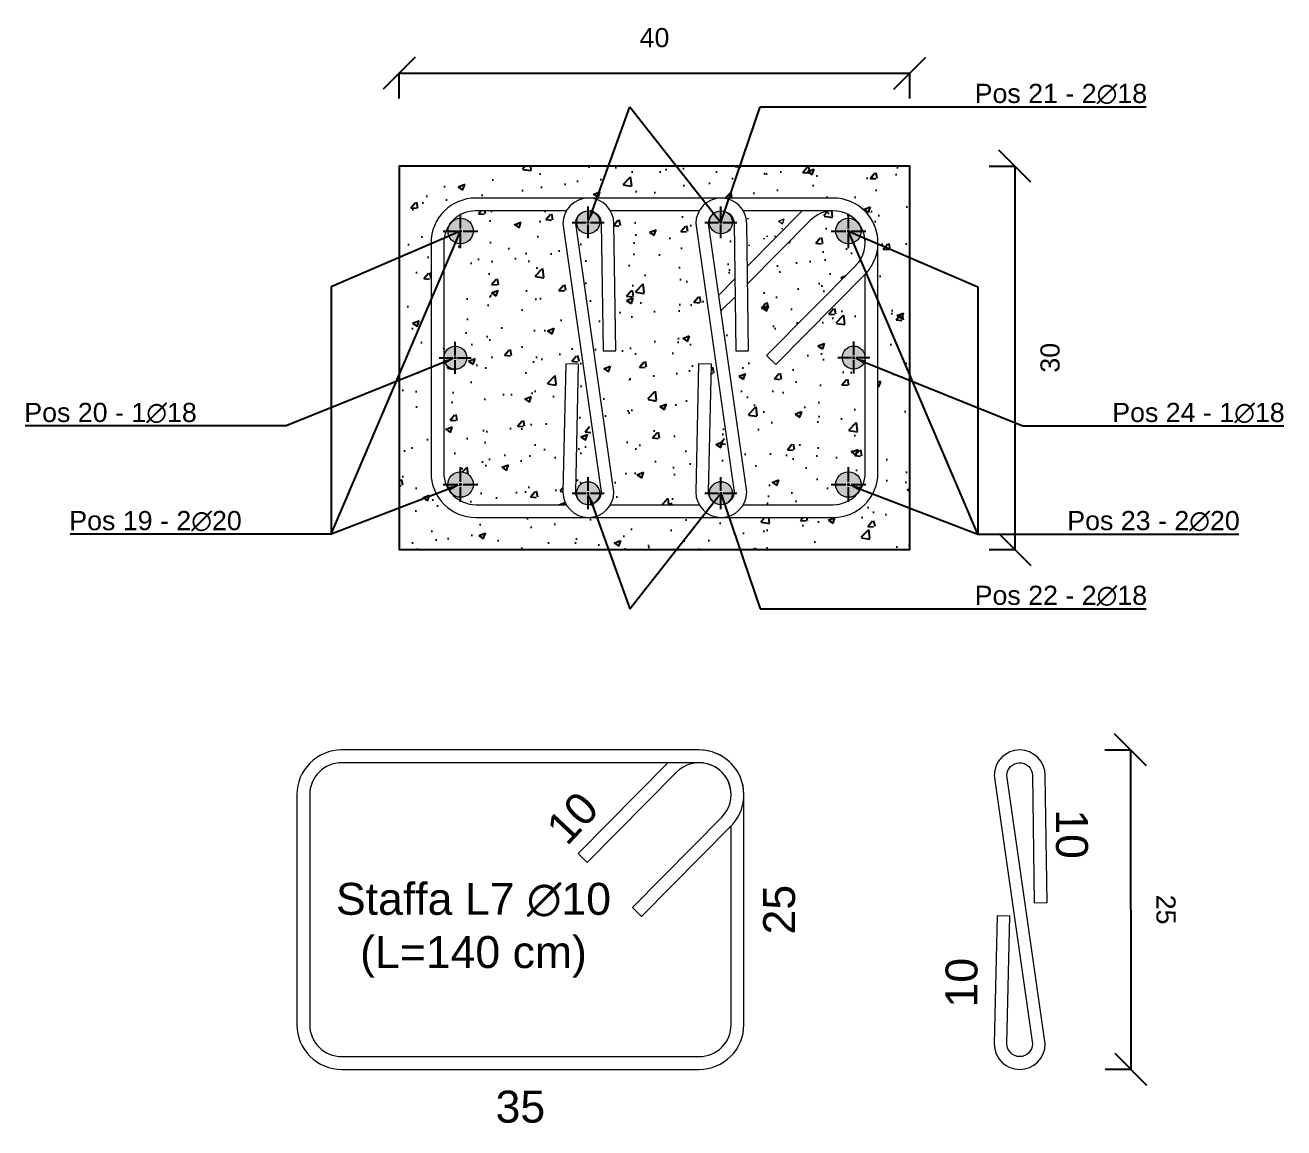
# Model space of a CAD drawing. Header units: millimetres. Extents: x -455371 to 117772, y -78417 to 116564.
# Drawn here: x -337044 to -336058, y 41277 to 42140 of the extents above; entities that cross this region are included whole.
import ezdxf
from ezdxf import colors
from ezdxf.entities.mleader import LeaderData, LeaderLine
from ezdxf.math import Vec2, Vec3

# ---------------------------------------------------------------- set-up
doc = ezdxf.new("R2010")
doc.units = ezdxf.units.MM
doc.linetypes.add('CENTER2', pattern=[28.575, 19.05, -3.175, 3.175, -3.175])
doc.layers.get('0').update_dxf_attribs({"color": 255})
for name, color, linetype, lineweight in [('armature', 5, 'Continuous', 18), ('Cls', 7, 'Continuous', 25), ('quote', 5, 'Continuous', 15), ('RETINO ARMATURE', 253, 'Continuous', 15), ('Scritte', 7, 'Continuous', 15), ('staffe', 10, 'Continuous', 15)]:
    doc.layers.add(name, color=color, linetype=linetype, lineweight=lineweight)
doc.layers.add('RETINI', color=253, linetype='Continuous')
doc.styles.get("Standard").update_dxf_attribs({"font": 'arial.ttf'})
doc.dimstyles.new('per distinte 1 a 10', dxfattribs={"dimtxt": 25, "dimasz": 150, "dimexe": 0.18, "dimexo": 250, "dimgap": 50, "dimtad": 2, "dimdec": 0, "dimlfac": 0.1, "dimzin": 0, "dimdsep": 46, "dimtxsty": 'Standard', "dimblk": 'NONE', "dimcen": 0, "dimse1": 1, "dimse2": 1, "dimsd1": 1, "dimsd2": 1, "dimadec": 0, "dimazin": 0, "dimtfac": 1, "dimtdec": 0, "dimtofl": 0, "dimtmove": 0, "dimatfit": 3, "dimldrblk": 'NONE', "dimfxl": 250, "dimfxlon": 1, "dimtolj": 1, "dimtzin": 0, "dimarcsym": 2})
doc.dimstyles.new('scala 1 a 10', dxfattribs={"dimtxt": 15, "dimasz": 25, "dimexe": 0.183, "dimexo": 0.1, "dimgap": 20, "dimtad": 2, "dimdec": 0, "dimlfac": 0.1, "dimzin": 0, "dimdsep": 46, "dimtxsty": 'Standard', "dimblk": 'OBLIQUE', "dimcen": -25, "dimadec": 0, "dimazin": 0, "dimtfac": 1, "dimtdec": 0, "dimtofl": 0, "dimtmove": 0, "dimatfit": 3, "dimfxl": 20, "dimfxlon": 1, "dimtolj": 1, "dimtzin": 0, "dimarcsym": 0})
pattern_1 = [(50, (4506.7, -23346.02), (52.833554, -4.622335), [5.5245, -60.7695]), (355, (4506.7, -23346.02), (-10.220592, 55.406485), [4.4196, -48.615769]), (100.451445, (4511.105, -23346.404), (42.612962, 50.784148), [4.6951026, -51.646171]), (46.1842, (4506.7, -23331.29), (78.612922, -12.192275), [8.28675, -91.15425]), (96.635558, (4513.25, -23332.3), (68.847199, 71.753576), [7.042657, -77.469326]), (351.18415, (4506.7, -23331.29), (68.847199, 71.753576), [6.62939, -72.923322]), (21, (4514.07, -23334.97), (43.9681735, -29.6569075), [5.5245, -60.7695]), (326, (4514.07, -23334.97), (17.922588, 53.41451), [4.4196, -48.6156]), (71.451445, (4517.73, -23337.44), (61.8907616, 23.757603), [4.6951026, -51.646082]), (37.5, (4506.702, -23346.019), (0.8956949, 24.5209613), [0, -48.02632, 0, -49.3522, 0, -48.79975]), (7.5, (4506.702, -23346.02), (19.3777021, 29.0523667), [0, -28.13812, 0, -46.92142, 0, -18.59915]), (327.5, (4490.276, -23346.019), (39.3212726, -1.6613358), [0, -18.415, 0, -57.4548, 0, -76.2381]), (317.5, (4482.91, -23346.02), (42.9574626, 7.3736824), [0, -23.9395, 0, -38.15588, 0, -54.1401])]

# ---------------------------------------------------------------- blocks, each defined once
blk = doc.blocks.new('*U1482')
at = {"layer": 'Cls', "color": 0, "linetype": 'CENTER2', "transparency": 16777216}
for p, q in [((0, 2), (0, 13.5)), ((-13.5, 0), (-2, 0)), ((2, 0), (13.5, 0)), ((0, -13.5), (0, -2))]:
    blk.add_line(p, q, dxfattribs=at)
at = {"layer": 'Cls', "color": 0, "linetype": 'Continuous', "transparency": 16777216}
for p, q in [((-1, 0), (1, 0)), ((0, -1), (0, 1))]:
    blk.add_line(p, q, dxfattribs=at)
blk = doc.blocks.new('*U1483')
at = {"layer": 'Cls', "color": 0, "linetype": 'CENTER2', "transparency": 16777216}
for p, q in [((0, 1.8), (0, 12.5)), ((-12.5, 0), (-1.8, 0)), ((1.8, 0), (12.5, 0)), ((0, -12.5), (0, -1.8))]:
    blk.add_line(p, q, dxfattribs=at)
at = {"layer": 'Cls', "color": 0, "linetype": 'Continuous', "transparency": 16777216}
for p, q in [((-0.9, 0), (0.9, 0)), ((0, -0.9), (0, 0.9))]:
    blk.add_line(p, q, dxfattribs=at)
blk = doc.blocks.new('*U1484')
at = {"layer": 'Cls', "color": 0, "linetype": 'CENTER2', "transparency": 16777216}
for p, q in [((0, 2), (0, 13.5)), ((-13.5, 0), (-2, 0)), ((2, 0), (13.5, 0)), ((0, -13.5), (0, -2))]:
    blk.add_line(p, q, dxfattribs=at)
at = {"layer": 'Cls', "color": 0, "linetype": 'Continuous', "transparency": 16777216}
for p, q in [((-1, 0), (1, 0)), ((0, -1), (0, 1))]:
    blk.add_line(p, q, dxfattribs=at)
blk = doc.blocks.new('*U1485')
at = {"layer": 'Cls', "color": 0, "linetype": 'CENTER2', "transparency": 16777216}
for p, q in [((0, 1.8), (0, 12.5)), ((-12.5, 0), (-1.8, 0)), ((1.8, 0), (12.5, 0)), ((0, -12.5), (0, -1.8))]:
    blk.add_line(p, q, dxfattribs=at)
at = {"layer": 'Cls', "color": 0, "linetype": 'Continuous', "transparency": 16777216}
for p, q in [((-0.9, 0), (0.9, 0)), ((0, -0.9), (0, 0.9))]:
    blk.add_line(p, q, dxfattribs=at)
blk = doc.blocks.new('*U1486')
at = {"layer": 'Cls', "color": 0, "linetype": 'CENTER2', "transparency": 16777216}
for p, q in [((0, 1.8), (0, 12.5)), ((-12.5, 0), (-1.8, 0)), ((1.8, 0), (12.5, 0)), ((0, -12.5), (0, -1.8))]:
    blk.add_line(p, q, dxfattribs=at)
at = {"layer": 'Cls', "color": 0, "linetype": 'Continuous', "transparency": 16777216}
for p, q in [((-0.9, 0), (0.9, 0)), ((0, -0.9), (0, 0.9))]:
    blk.add_line(p, q, dxfattribs=at)
blk = doc.blocks.new('*U1487')
at = {"layer": 'Cls', "color": 0, "linetype": 'CENTER2', "transparency": 16777216}
for p, q in [((0, 2), (0, 13.5)), ((-13.5, 0), (-2, 0)), ((2, 0), (13.5, 0)), ((0, -13.5), (0, -2))]:
    blk.add_line(p, q, dxfattribs=at)
at = {"layer": 'Cls', "color": 0, "linetype": 'Continuous', "transparency": 16777216}
for p, q in [((-1, 0), (1, 0)), ((0, -1), (0, 1))]:
    blk.add_line(p, q, dxfattribs=at)
blk = doc.blocks.new('*U1496')
at = {"layer": 'Cls', "color": 0, "linetype": 'CENTER2', "transparency": 16777216}
for p, q in [((0, 1.8), (0, 12.5)), ((-12.5, 0), (-1.8, 0)), ((1.8, 0), (12.5, 0)), ((0, -12.5), (0, -1.8))]:
    blk.add_line(p, q, dxfattribs=at)
at = {"layer": 'Cls', "color": 0, "linetype": 'Continuous', "transparency": 16777216}
for p, q in [((-0.9, 0), (0.9, 0)), ((0, -0.9), (0, 0.9))]:
    blk.add_line(p, q, dxfattribs=at)
blk = doc.blocks.new('*U1497')
at = {"layer": 'Cls', "color": 0, "linetype": 'CENTER2', "transparency": 16777216}
for p, q in [((0, 2), (0, 13.5)), ((-13.5, 0), (-2, 0)), ((2, 0), (13.5, 0)), ((0, -13.5), (0, -2))]:
    blk.add_line(p, q, dxfattribs=at)
at = {"layer": 'Cls', "color": 0, "linetype": 'Continuous', "transparency": 16777216}
for p, q in [((-1, 0), (1, 0)), ((0, -1), (0, 1))]:
    blk.add_line(p, q, dxfattribs=at)
blk = doc.blocks.new('*U1518')
at = {"layer": 'Cls', "color": 0, "linetype": 'CENTER2', "transparency": 16777216}
for p, q in [((0, 1.8), (0, 12.5)), ((-12.5, 0), (-1.8, 0)), ((1.8, 0), (12.5, 0)), ((0, -12.5), (0, -1.8))]:
    blk.add_line(p, q, dxfattribs=at)
at = {"layer": 'Cls', "color": 0, "linetype": 'Continuous', "transparency": 16777216}
for p, q in [((-0.9, 0), (0.9, 0)), ((0, -0.9), (0, 0.9))]:
    blk.add_line(p, q, dxfattribs=at)
blk = doc.blocks.new('*U1519')
at = {"layer": 'Cls', "color": 0, "linetype": 'CENTER2', "transparency": 16777216}
for p, q in [((0, 1.8), (0, 12.5)), ((-12.5, 0), (-1.8, 0)), ((1.8, 0), (12.5, 0)), ((0, -12.5), (0, -1.8))]:
    blk.add_line(p, q, dxfattribs=at)
at = {"layer": 'Cls', "color": 0, "linetype": 'Continuous', "transparency": 16777216}
for p, q in [((-0.9, 0), (0.9, 0)), ((0, -0.9), (0, 0.9))]:
    blk.add_line(p, q, dxfattribs=at)
blk = doc.blocks.new('*D1644')
at = {"layer": 'Defpoints', "color": 0, "transparency": 16777216}
for p in [(-336516.06, 41572.52), (-336516.06, 41322.52), (-336516.06, 41322.52)]:
    blk.add_point(p, dxfattribs=at)
at = {"layer": 'quote', "color": 0, "transparency": 16777216, "insert": (-336453.3, 41447.52), "char_height": 25, "attachment_point": 5, "rotation": 90}
blk.add_mtext('\\A1;25', dxfattribs=at)
blk = doc.blocks.new('_None')
blk = doc.blocks.new('*D1645')
at = {"layer": 'Defpoints', "color": 0, "transparency": 16777216}
for p in [(-336831.06, 41537.52), (-336481.06, 41537.52), (-336481.06, 41355.96)]:
    blk.add_point(p, dxfattribs=at)
at = {"layer": 'quote', "color": 0, "transparency": 16777216, "insert": (-336656.06, 41293.19), "char_height": 25, "attachment_point": 5}
blk.add_mtext('\\A1;35', dxfattribs=at)
blk = doc.blocks.new('_Oblique')
at = {"color": 0, "linetype": 'ByBlock', "lineweight": -2}
blk.add_line((-0.5, -0.5), (0.5, 0.5), dxfattribs=at)
blk = doc.blocks.new('*D1685')
at = {"layer": 'Defpoints', "color": 0, "transparency": 16777216}
for p in [(-336265.28, 41572.52), (-336265.06, 41322.53), (-336178.18, 41322.6)]:
    blk.add_point(p, dxfattribs=at)
at = {"layer": 'quote', "color": 0, "lineweight": -2, "transparency": 16777216}
for p, q in [((-336198.4, 41572.58), (-336178.22, 41572.6)), ((-336178.4, 41572.6), (-336178.18, 41322.6)), ((-336198.18, 41322.58), (-336178, 41322.6))]:
    blk.add_line(p, q, dxfattribs=at)
at = {"layer": 'quote', "color": 0, "lineweight": -2, "transparency": 16777216, "xscale": 25, "yscale": 25, "zscale": 25}
for p, rotation in [((-336178.4, 41572.6), 90.04996142072099), ((-336178.18, 41322.6), 270.049961420721)]:
    blk.add_blockref('_Oblique', p, dxfattribs=dict(at, rotation=rotation))
at = {"layer": 'quote', "color": 0, "transparency": 16777216, "insert": (-336150.63, 41447.62), "char_height": 15, "attachment_point": 5, "rotation": 270.04996}
blk.add_mtext('\\A1;25', dxfattribs=at)
blk = doc.blocks.new('*D2267')
at = {"layer": 'Defpoints', "color": 0, "transparency": 16777216}
for p in [(-336351.05, 42102.34), (-336751.05, 42029.52), (-336351.05, 42029.52)]:
    blk.add_point(p, dxfattribs=at)
at = {"layer": 'quote', "color": 0, "lineweight": -2, "transparency": 16777216}
for p, q in [((-336751.05, 42082.34), (-336751.05, 42102.53)), ((-336751.05, 42102.34), (-336351.05, 42102.34)), ((-336351.05, 42082.34), (-336351.05, 42102.53))]:
    blk.add_line(p, q, dxfattribs=at)
at = {"layer": 'quote', "color": 0, "lineweight": -2, "transparency": 16777216, "xscale": 25, "yscale": 25, "zscale": 25, "rotation": 180}
blk.add_blockref('_Oblique', (-336751.05, 42102.34), dxfattribs=at)
at = {"layer": 'quote', "color": 0, "lineweight": -2, "transparency": 16777216, "xscale": 25, "yscale": 25, "zscale": 25}
blk.add_blockref('_Oblique', (-336351.05, 42102.34), dxfattribs=at)
at = {"layer": 'quote', "color": 0, "transparency": 16777216, "insert": (-336551.05, 42130), "char_height": 15, "attachment_point": 5}
blk.add_mtext('\\A1;40', dxfattribs=at)
blk = doc.blocks.new('*D2268')
at = {"layer": 'Defpoints', "color": 0, "transparency": 16777216}
for p in [(-336351.05, 42029.52), (-336351.05, 41729.52), (-336268.93, 41729.52)]:
    blk.add_point(p, dxfattribs=at)
at = {"layer": 'quote', "color": 0, "lineweight": -2, "transparency": 16777216}
for p, q in [((-336288.93, 42029.52), (-336268.74, 42029.52)), ((-336268.93, 42029.52), (-336268.93, 41729.52)), ((-336288.93, 41729.52), (-336268.74, 41729.52))]:
    blk.add_line(p, q, dxfattribs=at)
at = {"layer": 'quote', "color": 0, "lineweight": -2, "transparency": 16777216, "xscale": 25, "yscale": 25, "zscale": 25}
for p, rotation in [((-336268.93, 42029.52), 90), ((-336268.93, 41729.52), 270)]:
    blk.add_blockref('_Oblique', p, dxfattribs=dict(at, rotation=rotation))
at = {"layer": 'quote', "color": 0, "transparency": 16777216, "insert": (-336241.26, 41879.52), "char_height": 15, "attachment_point": 5, "rotation": 90}
blk.add_mtext('\\A1;30', dxfattribs=at)

msp = doc.modelspace()

# ---------------------------------------------------------------- hatches: boundary and pattern name
at = {"layer": 'RETINI'}
h = msp.add_hatch(dxfattribs=at)
h.set_pattern_fill('AR-CONC', color=256, scale=0.29)
h.set_pattern_definition(pattern_1)
h.paths.add_polyline_path([(-336351.05, 42029.52), (-336451.05, 42029.52), (-336751.05, 42029.52), (-336751.05, 41729.52), (-336351.05, 41729.52)])
h.paths.add_polyline_path([(-336691.05, 42004.52), (-336603.21, 42004.52, -0.010887), (-336602.34, 42004.52), (-336499.21, 42004.52, -0.010887), (-336498.34, 42004.52), (-336411.05, 42004.52, -0.414214), (-336376.05, 41969.52), (-336376.05, 41789.52, -0.414214), (-336411.05, 41754.52), (-336691.05, 41754.52, -0.414214), (-336726.05, 41789.52), (-336726.05, 41969.52, -0.414214)], flags=16)
h.paths.add_polyline_path([(-336691.05, 41994.52), (-336411.05, 41994.52, -0.222674), (-336391.84, 41985.52, -0.188846), (-336389.18, 41978.73, -1), (-336409.18, 41978.73, -0.682303), (-336391.84, 41985.52, 0.437232), (-336428.5, 41987.43), (-336498.77, 41916.4), (-336505.88, 41923.43), (-336435.54, 41994.52), (-336499.05, 41994.52, -0.414214), (-336490.05, 41985.52, -1), (-336508.05, 41985.52, -0.414214), (-336499.05, 41994.52), (-336603.05, 41994.52, -0.414214), (-336594.05, 41985.52, -1), (-336612.05, 41985.52, -0.414214), (-336603.05, 41994.52), (-336691.05, 41994.52, 0.222674), (-336710.26, 41985.52, -0.682303), (-336692.92, 41978.73, -1), (-336712.92, 41978.73, -0.144169), (-336711.32, 41984.15, 0.157515), (-336716.05, 41969.52), (-336716.05, 41879.52, -1), (-336698.05, 41879.52, -1), (-336716.05, 41879.52), (-336716.05, 41789.52, 0.157515), (-336711.32, 41774.89, -0.144169), (-336712.92, 41780.31, -1), (-336692.92, 41780.31, -0.682303), (-336710.26, 41773.52, 0.222674), (-336691.05, 41764.52), (-336603.05, 41764.52, -0.414214), (-336612.05, 41773.52, -1), (-336594.05, 41773.52, -0.414214), (-336603.05, 41764.52), (-336499.05, 41764.52, -0.414214), (-336508.05, 41773.52, -1), (-336490.05, 41773.52, -0.414214), (-336499.05, 41764.52), (-336411.05, 41764.52, 0.222674), (-336391.84, 41773.52, -0.682303), (-336409.18, 41780.31, -1), (-336389.18, 41780.31, -0.144169), (-336390.77, 41774.89, 0.157515), (-336386.05, 41789.52), (-336386.05, 41879.82, -1.008432), (-336404.05, 41879.67, -0.991639), (-336386.05, 41879.82), (-336386.05, 41789.52, -0.157515), (-336390.77, 41774.89, -0.043493), (-336391.84, 41773.52, -0.222674), (-336411.05, 41764.52), (-336691.05, 41764.52, -0.222674), (-336710.26, 41773.52, -0.043493), (-336711.32, 41774.89, -0.157515), (-336716.05, 41789.52), (-336716.05, 41969.52, -0.157515), (-336711.32, 41984.15, -0.043493), (-336710.26, 41985.52, -0.222674)], flags=0)
h = msp.add_hatch(dxfattribs=at)
h.set_pattern_fill('AR-CONC', color=256, scale=0.29)
h.set_pattern_definition(pattern_1)
h.paths.add_polyline_path([(-336622.77, 41984.52, -0.131583), (-336620.1, 41994.52), (-336691.05, 41994.52, 0.222674), (-336710.26, 41985.52, -0.682303), (-336692.92, 41978.73, -1), (-336712.92, 41978.73, -0.144169), (-336711.32, 41984.15, 0.157515), (-336716.05, 41969.52), (-336716.05, 41879.52, -1), (-336698.05, 41879.52, -1), (-336716.05, 41879.52), (-336716.05, 41789.52, 0.157515), (-336711.32, 41774.89, -0.144169), (-336712.92, 41780.31, -1), (-336692.92, 41780.31, -0.682303), (-336710.26, 41773.52, 0.222674), (-336691.05, 41764.52), (-336620.09, 41764.52, -0.131722), (-336622.77, 41774.52), (-336620.49, 41874.69), (-336610.49, 41874.47), (-336612.77, 41774.49, 0.263025), (-336607.9, 41765.94, -0.255661), (-336612.05, 41773.52, -0.931454), (-336594.14, 41774.79)])
h.paths.add_polyline_path([(-336518.77, 41984.52, -0.131583), (-336516.1, 41994.52), (-336585.45, 41994.52, -0.124377), (-336582.78, 41985.09), (-336581.36, 41885.08), (-336591.36, 41884.94), (-336592.78, 41984.93, 0.411576), (-336603.08, 41994.52, -0.41535), (-336594.05, 41985.52, -0.931454), (-336611.96, 41984.25), (-336582.77, 41774.52, -0.131722), (-336585.45, 41764.52), (-336516.09, 41764.52, -0.131722), (-336518.77, 41774.52), (-336516.49, 41874.69), (-336506.49, 41874.47), (-336508.77, 41774.49, 0.263025), (-336503.9, 41765.94, -0.255661), (-336508.05, 41773.52, -0.931454), (-336490.14, 41774.79)])
h.paths.add_polyline_path([(-336386.05, 41879.82, -1.008432), (-336404.05, 41879.67, -0.991639), (-336386.05, 41879.82), (-336386.05, 41945.02), (-336456.12, 41874.2), (-336463.23, 41881.24), (-336393.28, 41951.94, 0.366439), (-336390.77, 41984.15, -0.144169), (-336389.18, 41978.73, -1), (-336409.18, 41978.73, -0.682303), (-336391.84, 41985.52, 0.448237), (-336429.14, 41986.77), (-336478.1, 41937.29), (-336477.36, 41885.08), (-336487.36, 41884.94), (-336487.96, 41927.32), (-336499.01, 41916.16), (-336478.77, 41774.52, -0.131722), (-336481.45, 41764.52), (-336411.05, 41764.52, 0.222674), (-336391.84, 41773.52, -0.682303), (-336409.18, 41780.31, -1), (-336389.18, 41780.31, -0.144169), (-336390.77, 41774.89, 0.157515), (-336386.05, 41789.52)])
h.paths.add_polyline_path([(-336488.78, 41984.93, 0.393453), (-336498.46, 41994.52), (-336499.05, 41994.52, -0.414214), (-336490.05, 41985.52, -1), (-336508.05, 41985.52, -0.263375), (-336503.68, 41993.24, 0.270702), (-336508.77, 41984.52), (-336500.78, 41928.58), (-336488.16, 41941.34)])
at = {"layer": 'RETINO ARMATURE'}
h = msp.add_hatch(color=256, dxfattribs=at)
h.dxf.hatch_style = 1
h.paths.add_polyline_path([(-336692.92, 41978.73, 0.682303), (-336710.26, 41985.52, 0.01737), (-336711.32, 41984.15, 0.144169), (-336712.92, 41978.73, 1)])
h = msp.add_hatch(color=256, dxfattribs=at)
h.dxf.hatch_style = 1
h.paths.add_polyline_path([(-336594.05, 41985.52, 0.41535), (-336603.08, 41994.52, 0.121079), (-336607.68, 41993.24, 0.263375), (-336612.05, 41985.52, 1)])
h = msp.add_hatch(color=256, dxfattribs=at)
h.dxf.hatch_style = 1
h.paths.add_polyline_path([(-336499.08, 41994.52, 0.121079), (-336503.68, 41993.24, 0.263375), (-336508.05, 41985.52, 1), (-336490.05, 41985.52, 0.41535)])
h = msp.add_hatch(dxfattribs=at)
h.set_pattern_fill('AR-CONC', color=256, scale=0.25)
h.set_pattern_definition([(50, (4506.7, -23346.02), (45.5461672, -3.9847714), [4.7625, -52.3875]), (355, (4506.7, -23346.02), (-8.8108554, 47.764211), [3.81, -41.910146]), (100.451445, (4510.497, -23346.35), (36.735312, 43.779438), [4.047502, -44.522561]), (46.1842, (4506.7, -23333.32), (67.76976, -10.510582), [7.14375, -78.58125]), (96.635558, (4512.35, -23334.195), (59.351034, 61.856531), [6.071256, -66.783902]), (351.184151, (4506.7, -23333.32), (59.351034, 61.856531), [5.714992, -62.864933]), (21, (4513.05, -23336.494), (37.903598, -25.5662995), [4.7625, -52.3875]), (326, (4513.05, -23336.494), (15.450507, 46.0469915), [3.81, -41.91]), (71.451445, (4516.21, -23338.624), (53.354105, 20.480692), [4.047502, -44.5224844]), (37.5, (4506.702, -23346.019), (0.7721508, 21.1387597), [0, -41.402, 0, -42.545, 0, -42.06875]), (7.5, (4506.702, -23346.019), (16.7049156, 25.0451437), [0, -24.257, 0, -40.4495, 0, -16.03375]), (327.5, (4492.541, -23346.019), (33.8976488, -1.432186), [0, -15.875, 0, -49.53, 0, -65.7225]), (317.5, (4486.19, -23346.02), (37.0322953, 6.3566228), [0, -20.6375, 0, -32.893, 0, -46.6725])])
h.paths.add_polyline_path([(-336435.54, 41994.52), (-336481.45, 41994.52, -0.124377), (-336478.78, 41985.09), (-336478.3, 41951.3)])
h = msp.add_hatch(color=256, dxfattribs=at)
h.dxf.hatch_style = 1
h.paths.add_polyline_path([(-336390.77, 41984.15, 0.01737), (-336391.84, 41985.52, 0.682303), (-336409.18, 41978.73, 1), (-336389.18, 41978.73, 0.144169)])
h = msp.add_hatch(color=256, dxfattribs=at)
h.dxf.hatch_style = 1
h.paths.add_polyline_path([(-336716.05, 41879.52, 1), (-336698.05, 41879.52, 1)])
h = msp.add_hatch(color=256, dxfattribs=at)
h.dxf.hatch_style = 1
h.paths.add_polyline_path([(-336386.05, 41879.52), (-336386.05, 41879.82, 0.991639), (-336404.05, 41879.67, 0.991639)])
h = msp.add_hatch(color=256, dxfattribs=at)
h.dxf.hatch_style = 1
h.paths.add_polyline_path([(-336712.92, 41780.31, 0.144169), (-336711.32, 41774.89, 0.01737), (-336710.26, 41773.52, 0.682303), (-336692.92, 41780.31, 1)])
h = msp.add_hatch(color=256, dxfattribs=at)
h.dxf.hatch_style = 1
h.paths.add_polyline_path([(-336409.18, 41780.31, 0.682303), (-336391.84, 41773.52, 0.01737), (-336390.77, 41774.89, 0.144169), (-336389.18, 41780.31, 1)])
h = msp.add_hatch(color=256, dxfattribs=at)
h.dxf.hatch_style = 1
h.paths.add_polyline_path([(-336612.05, 41773.52, 0.255661), (-336607.9, 41765.94, 0.135902), (-336602.76, 41764.52, 0.40471), (-336594.05, 41773.52, 1)])
h = msp.add_hatch(color=256, dxfattribs=at)
h.dxf.hatch_style = 1
h.paths.add_polyline_path([(-336508.05, 41773.52, 0.255661), (-336503.9, 41765.94, 0.135902), (-336498.76, 41764.52, 0.40471), (-336490.05, 41773.52, 1)])

# ---------------------------------------------------------------- linework, layer by layer
at = {"layer": 'armature'}
for centre, radius in [((-336702.92, 41978.73), 10), ((-336603.05, 41985.52), 9), ((-336499.05, 41985.52), 9), ((-336399.18, 41978.73), 10), ((-336707.05, 41879.52), 9), ((-336395.05, 41879.67), 9), ((-336702.92, 41780.31), 10), ((-336399.18, 41780.31), 10), ((-336603.05, 41773.52), 9), ((-336499.05, 41773.52), 9)]:
    msp.add_circle(centre, radius, dxfattribs=at)
at = {"layer": 'Cls'}
msp.add_lwpolyline([(-336751.05, 42029.52), (-336751.05, 41729.52), (-336351.05, 41729.52), (-336351.05, 42029.52), (-336751.05, 42029.52), (-336751.05, 41879.52)], dxfattribs=at)
at = {"layer": 'staffe'}
for points in [[(-336411.05, 42004.52), (-336691.05, 42004.52, 0.414214), (-336726.05, 41969.52), (-336726.05, 41789.52, 0.414214), (-336691.05, 41754.52), (-336411.05, 41754.52, 0.414214), (-336376.05, 41789.52), (-336376.05, 41969.52, 0.414214)], [(-336612.77, 41774.49), (-336610.49, 41874.47), (-336620.49, 41874.69), (-336622.77, 41774.52, 0.666247), (-336622.77, 41774.52, 1), (-336582.77, 41774.52), (-336612.77, 41984.52, -0.980013), (-336592.78, 41984.93), (-336591.36, 41884.94), (-336581.36, 41885.08), (-336582.77, 41984.52, 0.666247), (-336582.77, 41984.52, 1), (-336622.77, 41984.52), (-336592.77, 41774.52, -0.998301)], [(-336508.77, 41774.49), (-336506.49, 41874.47), (-336516.49, 41874.69), (-336518.77, 41774.52, 0.666247), (-336518.77, 41774.52, 1), (-336478.77, 41774.52), (-336508.77, 41984.52, -0.980013), (-336488.78, 41984.93), (-336487.36, 41884.94), (-336477.36, 41885.08), (-336478.77, 41984.52, 0.666247), (-336478.77, 41984.52, 1), (-336518.77, 41984.52), (-336488.77, 41774.52, -0.998301)], [(-336516.06, 41572.52), (-336796.06, 41572.52, 0.414214), (-336831.06, 41537.52), (-336831.06, 41357.52, 0.414214), (-336796.06, 41322.52), (-336516.06, 41322.52, 0.414214), (-336481.06, 41357.52), (-336481.06, 41537.52, 0.414214)], [(-336275.08, 41342.49), (-336272.8, 41442.47), (-336282.8, 41442.7), (-336285.08, 41342.53, 0.666247), (-336285.08, 41342.53, 1), (-336245.08, 41342.53), (-336275.08, 41552.53, -0.980013), (-336255.09, 41552.93), (-336253.67, 41452.94), (-336243.67, 41453.08), (-336245.08, 41552.53, 0.666247), (-336245.08, 41552.53, 1), (-336285.08, 41552.53), (-336255.08, 41342.53, -0.998301)]]:
    msp.add_lwpolyline(points, format="xyb", close=True, dxfattribs=at)
for points in [[(-336392.9, 41952.32), (-336463.23, 41881.24), (-336456.12, 41874.2), (-336386.17, 41944.9, 0.666247), (-336411.05, 42004.52, 0.666247)], [(-336620.1, 41994.52), (-336691.05, 41994.52, 0.414214), (-336716.05, 41969.52), (-336716.05, 41789.52, 0.414214), (-336691.05, 41764.52), (-336620.09, 41764.52)], [(-336386.05, 41969.52, 0.414214), (-336411.05, 41994.52), (-336481.45, 41994.52)], [(-336478.3, 41951.3), (-336435.54, 41994.52, 0.003888), (-336435.93, 41994.14)], [(-336481.45, 41764.52), (-336411.05, 41764.52, 0.414214), (-336386.05, 41789.52), (-336386.05, 41945.02)], [(-336497.91, 41520.33), (-336568.24, 41449.24), (-336561.13, 41442.21), (-336491.18, 41512.91, 0.666247), (-336516.06, 41572.52, 0.666247)], [(-336491.06, 41537.52, 0.414214), (-336516.06, 41562.52), (-336796.06, 41562.52, 0.414214), (-336821.06, 41537.52), (-336821.06, 41357.52, 0.414214), (-336796.06, 41332.52), (-336516.06, 41332.52, 0.414214), (-336491.06, 41357.52), (-336491.06, 41513.03)], [(-336533.83, 41555.1), (-336603.78, 41484.4), (-336610.89, 41491.44), (-336540.56, 41562.52, 0.003888), (-336540.94, 41562.14)]]:
    msp.add_lwpolyline(points, format="xyb", dxfattribs=at)
for points in [[(-336602.46, 41994.52), (-336603.08, 41994.52)], [(-336516.1, 41994.52), (-336585.45, 41994.52)], [(-336498.46, 41994.52), (-336499.08, 41994.52)], [(-336428.82, 41987.1), (-336478.1, 41937.29)], [(-336500.78, 41928.58), (-336488.16, 41941.34)], [(-336487.96, 41927.32), (-336498.77, 41916.4), (-336499.09, 41916.71)], [(-336585.45, 41764.52), (-336516.09, 41764.52)]]:
    msp.add_lwpolyline(points, dxfattribs=at)
for centre in [(-336411.05, 41969.52), (-336516.06, 41537.52)]:
    msp.add_arc(centre, 25, 315.30636, 135.30636, dxfattribs=at)

# ---------------------------------------------------------------- block references
at = {"layer": 'Cls', "linetype": 'CENTER2'}
for name, p in [('*U1519', (-336603.05, 41985.52)), ('*U1518', (-336499.05, 41985.52)), ('*U1482', (-336702.92, 41978.73)), ('*U1497', (-336399.18, 41978.73)), ('*U1483', (-336707.05, 41879.52)), ('*U1496', (-336395.05, 41879.67)), ('*U1484', (-336702.92, 41780.31)), ('*U1487', (-336399.18, 41780.31)), ('*U1485', (-336603.05, 41773.52)), ('*U1486', (-336499.05, 41773.52))]:
    msp.add_blockref(name, p, dxfattribs=at)

# ---------------------------------------------------------------- texts
at = {"layer": 'Scritte', "char_height": 25}
for insert, attachment_point, rotation in [((-336637.85, 41513.88), 1, 46.7232), ((-336211.74, 41526.16), 1, 270.22336), ((-336323.13, 41409.85), 3, 89.77664)]:
    msp.add_mtext_dynamic_manual_height_columns('10', width=76.834, gutter_width=12.5, heights=[0], dxfattribs=dict(at, insert=insert, attachment_point=attachment_point, rotation=rotation))
at = {"layer": 'Scritte', "insert": (-336806.5, 41468.52), "char_height": 25, "attachment_point": 1}
msp.add_mtext_dynamic_manual_height_columns('\\pxqc;Staffa L7 ∅10 (L=140 cm)', width=227.4432, gutter_width=12.5, heights=[0], dxfattribs=at)

# ---------------------------------------------------------------- dimensions: what is measured, and where the dimension line sits
at = {"layer": 'quote'}
dim = msp.add_linear_dim(base=(-336351.05, 42102.34), p1=(-336751.05, 42029.52), p2=(-336351.05, 42029.52), dimstyle='scala 1 a 10', dxfattribs=at)
dim.commit()
dim.dimension.update_dxf_attribs({"geometry": '*D2267', "text_midpoint": (-336551.05, 42130)})
dim = msp.add_linear_dim(base=(-336268.93, 41729.52), p1=(-336351.05, 42029.52), p2=(-336351.05, 41729.52), angle=90, dimstyle='scala 1 a 10', dxfattribs=at)
dim.commit()
dim.dimension.update_dxf_attribs({"geometry": '*D2268', "text_midpoint": (-336241.26, 41879.52)})
dim = msp.add_aligned_dim(p1=(-336265.28, 41572.52), p2=(-336265.06, 41322.53), distance=86.88, dimstyle='scala 1 a 10', dxfattribs=at)
dim.commit()
dim.dimension.update_dxf_attribs({"geometry": '*D1685', "text_midpoint": (-336150.63, 41447.62)})
for base, p1, p2, angle, picture, middle, dimtype in [((-336516.06, 41322.52), (-336516.06, 41572.52), (-336516.06, 41322.52), 90, '*D1644', (-336516.06, 41447.52), 160), ((-336481.06, 41355.96), (-336831.06, 41537.52), (-336481.06, 41537.52), 360, '*D1645', (-336656.06, 41355.96), 161)]:
    dim = msp.add_linear_dim(base=base, p1=p1, p2=p2, angle=angle, dimstyle='per distinte 1 a 10', dxfattribs=at)
    dim.commit()
    dim.dimension.update_dxf_attribs({"geometry": picture, "text_midpoint": middle, "dimtype": dimtype})

# ---------------------------------------------------------------- leaders
ml = msp.add_multileader_mtext('Standard', dxfattribs=at)
ml.set_content('Pos 21 - 2∅18', color=256)
ml.set_leader_properties()
ml.build(insert=Vec2(0, 0))
ml.multileader.update_dxf_attribs({"text_left_attachment_type": 6, "text_right_attachment_type": 6, "dogleg_length": 20, "arrow_head_size": 10})
ctx = ml.context
ctx.base_point, ctx.char_height, ctx.arrow_head_size, ctx.landing_gap_size, ctx.plane_origin = Vec3(-336350.36, 42075.95), 15, 10, 50, Vec3(-336702.92, 41978.73)
ctx.left_attachment, ctx.right_attachment = 6, 6
notes = []
notes.append((ctx, [(0, (1, 1, 0), (-336370.36, 42075.95), (1, 0), 20, [(2, [(-336603.05, 41985.52), (-336570.29, 42075.95), (-336499.05, 41985.52), (-336468.41, 42075.95)], 0, [])])]))
ctx.mtext.insert, ctx.mtext.flow_direction = Vec3(-336300.36, 42093.95), 5
ml = msp.add_multileader_mtext('Standard', dxfattribs=at)
ml.set_content('Pos 19 - 2∅20', color=256)
ml.set_leader_properties()
ml.build(insert=Vec2(0, 0))
ml.multileader.update_dxf_attribs({"text_left_attachment_type": 6, "text_right_attachment_type": 6, "dogleg_length": 20, "arrow_head_size": 10})
ctx = ml.context
ctx.base_point, ctx.char_height, ctx.arrow_head_size, ctx.landing_gap_size, ctx.plane_origin = Vec3(-337056.75, 41741.57), 15, 10, 50, Vec3(-336702.92, 41780.31)
ctx.left_attachment, ctx.right_attachment, ctx.text_align_type = 6, 6, 2
notes.append((ctx, [(0, (1, 1, 0), (-336804.25, 41741.57), (-1, 0), 20, [(1, [(-336702.92, 41780.31), (-336804.25, 41741.57), (-336702.92, 41978.73), (-336804.25, 41935.13)], 0, [])])]))
ctx.mtext.insert, ctx.mtext.alignment, ctx.mtext.flow_direction = Vec3(-336874.25, 41759.57), 3, 5
ml = msp.add_multileader_mtext('Standard', dxfattribs=at)
ml.set_content('Pos 23 - 2∅20', color=256)
ml.set_leader_properties()
ml.build(insert=Vec2(0, 0))
ml.multileader.update_dxf_attribs({"text_left_attachment_type": 6, "text_right_attachment_type": 6, "dogleg_length": 20, "arrow_head_size": 10})
ctx = ml.context
ctx.base_point, ctx.char_height, ctx.arrow_head_size, ctx.landing_gap_size, ctx.plane_origin = Vec3(-336277.85, 41741.57), 15, 10, 50, Vec3(-336399.18, 41780.31)
ctx.left_attachment, ctx.right_attachment = 6, 6
notes.append((ctx, [(0, (1, 1, 0), (-336297.85, 41741.57), (1, 0), 20, [(1, [(-336399.18, 41780.31), (-336297.85, 41741.57), (-336399.18, 41978.73), (-336297.85, 41935.13)], 0, [])])]))
ctx.mtext.insert, ctx.mtext.flow_direction = Vec3(-336227.85, 41759.57), 5
ml = msp.add_multileader_mtext('Standard', dxfattribs=at)
ml.set_content('Pos 20 - 1∅18', color=256)
ml.set_leader_properties()
ml.build(insert=Vec2(0, 0))
ml.multileader.update_dxf_attribs({"text_left_attachment_type": 6, "text_right_attachment_type": 6, "dogleg_length": 20, "arrow_head_size": 10})
ctx = ml.context
ctx.base_point, ctx.char_height, ctx.arrow_head_size, ctx.landing_gap_size, ctx.plane_origin = Vec3(-337092.05, 41826.23), 15, 10, 50, Vec3(-336395.05, 41743.99)
ctx.left_attachment, ctx.right_attachment, ctx.text_align_type = 6, 6, 2
notes.append((ctx, [(0, (1, 1, 0), (-336839.47, 41826.23), (-1, 0), 20, [(3, [(-336707.05, 41879.52), (-336839.47, 41826.23)], 0, [])])]))
ctx.mtext.insert, ctx.mtext.alignment, ctx.mtext.flow_direction = Vec3(-336909.47, 41844.23), 3, 5
ml = msp.add_multileader_mtext('Standard', dxfattribs=at)
ml.set_content('Pos 24 - 1∅18', color=256)
ml.set_leader_properties()
ml.build(insert=Vec2(0, 0))
ml.multileader.update_dxf_attribs({"text_left_attachment_type": 6, "text_right_attachment_type": 6, "dogleg_length": 20, "arrow_head_size": 10})
ctx = ml.context
ctx.base_point, ctx.char_height, ctx.arrow_head_size, ctx.landing_gap_size, ctx.plane_origin = Vec3(-336242.63, 41826.23), 15, 10, 50, Vec3(-336707.05, 41743.99)
ctx.left_attachment, ctx.right_attachment = 6, 6
notes.append((ctx, [(0, (1, 1, 0), (-336262.63, 41826.23), (1, 0), 20, [(3, [(-336395.05, 41879.52), (-336262.63, 41826.23)], 0, [])])]))
ctx.mtext.insert, ctx.mtext.flow_direction = Vec3(-336192.63, 41844.23), 5
ml = msp.add_multileader_mtext('Standard', dxfattribs=at)
ml.set_content('Pos 22 - 2∅18', color=256)
ml.set_leader_properties()
ml.build(insert=Vec2(0, 0))
ml.multileader.update_dxf_attribs({"text_left_attachment_type": 6, "text_right_attachment_type": 6, "dogleg_length": 20, "arrow_head_size": 10})
ctx = ml.context
ctx.base_point, ctx.char_height, ctx.arrow_head_size, ctx.landing_gap_size, ctx.plane_origin = Vec3(-336350.36, 41683.09), 15, 10, 50, Vec3(-336702.92, 41780.31)
ctx.left_attachment, ctx.right_attachment = 6, 6
notes.append((ctx, [(0, (1, 1, 0), (-336370.36, 41683.09), (1, 0), 20, [(2, [(-336603.05, 41773.52), (-336570.29, 41683.09), (-336499.05, 41773.52), (-336468.41, 41683.09)], 0, [])])]))
ctx.mtext.insert, ctx.mtext.flow_direction = Vec3(-336300.36, 41701.09), 5
for ctx, leaders in notes:
    for number, flags, end, landing, length, lines in leaders:
        leader = LeaderData()
        leader.index, (leader.has_last_leader_line, leader.has_dogleg_vector, leader.attachment_direction) = number, flags
        leader.last_leader_point, leader.dogleg_vector, leader.dogleg_length = Vec3(end), Vec3(landing), length
        for number, points, colour, breaks in lines:
            line = LeaderLine()
            line.index, line.vertices, line.color, line.breaks = number, Vec3.list(points), colors.encode_raw_color(colour), breaks
            leader.lines.append(line)
        ctx.leaders.append(leader)

doc.saveas('drawing.dxf')
